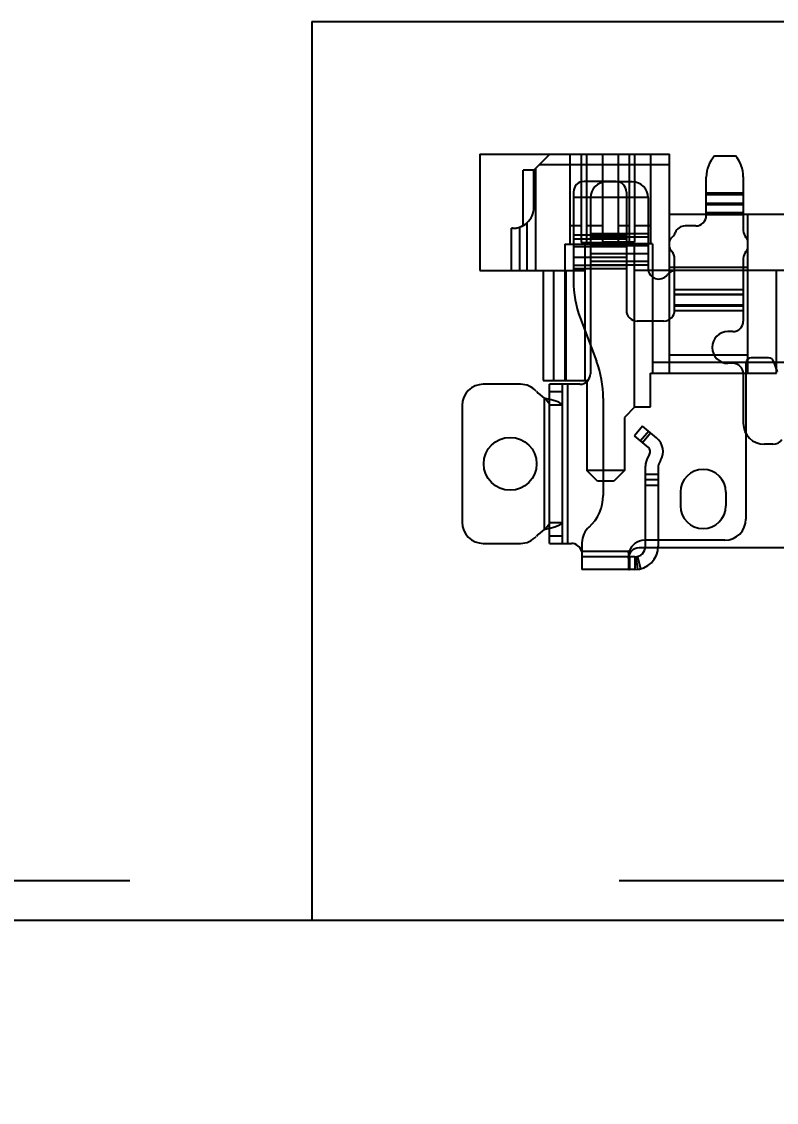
# Model space of a CAD drawing. Header units: millimetres. Extents: x 0 to 841, y 0 to 594.
# Drawn here: x 665.29 to 672.43, y 256.38 to 266.6 of the extents above; entities that cross this region are included whole.
import ezdxf

# ---------------------------------------------------------------- set-up
doc = ezdxf.new("R2010")
doc.units = ezdxf.units.MM
doc.header["$LTSCALE"] = 46.255
doc.linetypes.add('DASHED', pattern=[0.2, 0.1, -0.1])
doc.layers.get('0').update_dxf_attribs({"linetype": 'CONTINUOUS'})
doc.layers.add('8_QUILTS', color=7, linetype='CONTINUOUS')
doc.styles.get("Standard").update_dxf_attribs({"font": 'txt', "width": 0.8})
doc.dimstyles.new('DIMSTYLE_1', dxfattribs={"dimtxt": 2.5, "dimasz": 3, "dimexe": 1.5, "dimexo": 1.2, "dimtad": 1, "dimdsep": 46, "dimtxsty": 'STANDARD', "dimblk": '_FILLED', "dimblk1": '_FILLED', "dimblk2": '_FILLED', "dimcen": 0.09, "dimazin": 2, "dimtp": 0.01, "dimtm": 0.01, "dimtfac": 1, "dimtofl": 0, "dimtmove": 0, "dimatfit": 3, "dimldrblk": '_FILLED', "dimfxl": 1, "dimtolj": 1, "dimarcsym": 0})

# ---------------------------------------------------------------- blocks, each defined once
blk = doc.blocks.new('_FILLED')
at = {"color": 0, "linetype": 'BYBLOCK'}
blk.add_solid([(0, 0), (-1, 0.1667), (-1, -0.1667)], dxfattribs=at)
blk = doc.blocks.new('*D0')
at = {"color": 7, "linetype": 'CONTINUOUS'}
for p, q in [((692.338, 264.14), (692.338, 237.283)), ((637.912, 256.903), (637.912, 237.283)), ((637.912, 238.783), (665.125, 238.783)), ((692.338, 238.783), (665.125, 238.783))]:
    blk.add_line(p, q, dxfattribs=at)
at = {"color": 7, "linetype": 'CONTINUOUS', "xscale": 3, "yscale": 3, "zscale": 3, "rotation": 180}
blk.add_blockref('_FILLED', (637.912, 238.783), dxfattribs=at)
at = {"color": 7, "linetype": 'CONTINUOUS', "xscale": 3, "yscale": 3, "zscale": 3}
blk.add_blockref('_FILLED', (692.338, 238.783), dxfattribs=at)
at = {"color": 7, "linetype": 'CONTINUOUS', "insert": (665.125, 241.908), "char_height": 2.5, "width": 14, "attachment_point": 2, "line_spacing_factor": 0.9}
blk.add_mtext('(54.43)', dxfattribs=at)

msp = doc.modelspace()

# ---------------------------------------------------------------- linework, layer by layer
at = {"color": 7, "linetype": 'CONTINUOUS'}
for p, q in [((668.038, 266.603), (697.138, 266.603)), ((668.038, 266.603), (668.038, 258.103)), ((522.928, 258.103), (752.878, 258.103))]:
    msp.add_line(p, q, dxfattribs=at)
at = {"color": 7, "linetype": 'DASHED'}
msp.add_line((522.926, 258.48), (752.876, 258.48), dxfattribs=at)
at = {"layer": '8_QUILTS', "color": 7, "linetype": 'CONTINUOUS'}
for p, q in [((669.624, 265.348), (671.418, 265.348)), ((669.624, 265.348), (669.624, 264.248)), ((670.286, 265.348), (670.136, 265.198)), ((670.478, 264.498), (670.478, 265.348)), ((670.583, 265.348), (670.583, 264.515)), ((670.638, 264.501), (670.638, 265.348)), ((670.788, 264.518), (670.788, 265.348)), ((670.933, 265.348), (670.933, 264.515)), ((671.038, 265.348), (671.038, 264.498)), ((671.088, 265.348), (671.088, 264.518)), ((671.238, 265.348), (671.238, 264.501)), ((671.418, 263.278), (671.418, 265.348)), ((671.844, 265.334), (672.041, 265.334)), ((670.136, 265.198), (670.036, 265.198)), ((670.036, 264.675), (670.036, 265.198)), ((670.136, 264.848), (670.136, 265.198)), ((670.153, 265.216), (670.153, 264.248)), ((671.418, 265.248), (670.186, 265.248)), ((670.911, 265.091), (670.611, 265.091)), ((671.066, 265.088), (670.821, 265.088)), ((671.766, 264.771), (671.766, 265.132)), ((672.116, 265.136), (672.116, 264.627)), ((670.511, 264.991), (670.511, 264.151)), ((671.011, 264.991), (671.011, 263.871)), ((672.116, 264.98), (671.766, 264.98)), ((672.116, 264.965), (671.766, 264.965)), ((670.511, 264.942), (671.011, 264.942)), ((671.216, 264.939), (670.671, 264.938)), ((670.671, 264.938), (670.671, 263.273)), ((671.216, 264.939), (671.216, 264.268)), ((671.766, 264.887), (672.116, 264.887)), ((671.766, 264.873), (672.116, 264.873)), ((693.758, 264.778), (671.418, 264.778)), ((672.116, 264.795), (671.766, 264.795)), ((671.766, 264.779), (672.116, 264.779)), ((672.158, 263.278), (672.158, 264.778)), ((670.004, 264.248), (670.004, 264.66)), ((670.069, 264.699), (670.069, 264.248)), ((670.583, 264.671), (670.478, 264.671)), ((670.638, 264.674), (670.788, 264.674)), ((671.038, 264.671), (670.933, 264.671)), ((671.088, 264.674), (671.238, 264.674)), ((671.666, 264.671), (671.566, 264.671)), ((669.936, 264.648), (669.926, 264.648)), ((669.926, 264.248), (669.926, 264.648)), ((671.011, 264.583), (670.511, 264.583)), ((671.216, 264.596), (670.671, 264.596)), ((671.216, 264.564), (670.671, 264.564)), ((670.428, 264.498), (671.088, 264.498)), ((670.428, 264.498), (670.428, 263.208)), ((670.511, 264.55), (671.011, 264.55)), ((671.011, 264.473), (670.511, 264.473)), ((670.583, 264.515), (670.933, 264.515)), ((671.258, 264.501), (670.618, 264.501)), ((670.618, 264.501), (670.618, 263.208)), ((670.671, 264.487), (671.216, 264.487)), ((671.088, 264.518), (670.788, 264.518)), ((671.088, 262.954), (671.088, 264.498)), ((671.258, 264.501), (671.258, 263.278)), ((671.011, 264.373), (670.511, 264.373)), ((670.511, 264.369), (670.511, 264.36)), ((670.671, 264.411), (671.216, 264.411)), ((671.466, 263.871), (671.466, 264.361)), ((672.116, 264.362), (672.116, 263.771)), ((669.624, 264.248), (670.618, 264.248)), ((670.224, 264.248), (670.224, 263.208)), ((670.324, 263.208), (670.324, 264.248)), ((670.439, 264.248), (670.439, 263.208)), ((671.011, 264.296), (670.511, 264.296)), ((670.511, 264.296), (670.511, 264.292)), ((671.011, 264.264), (670.511, 264.264)), ((671.216, 264.333), (670.671, 264.333)), ((671.216, 264.301), (670.671, 264.301)), ((694.088, 264.248), (671.088, 264.248)), ((672.158, 264.278), (671.418, 264.278)), ((672.428, 263.278), (672.428, 264.248)), ((672.116, 264.067), (671.466, 264.067)), ((671.466, 264.024), (672.116, 264.024)), ((672.116, 264.018), (671.466, 264.018)), ((672.116, 263.92), (671.466, 263.92)), ((671.466, 263.914), (672.116, 263.914)), ((671.466, 263.871), (672.116, 263.871)), ((670.574, 263.801), (670.728, 263.39)), ((671.366, 263.771), (671.111, 263.771)), ((672.016, 263.671), (671.971, 263.671)), ((671.418, 263.451), (672.158, 263.451)), ((673.388, 263.378), (671.258, 263.378)), ((672.016, 263.371), (671.971, 263.371)), ((672.141, 263.373), (672.141, 261.898)), ((672.355, 263.423), (672.191, 263.423)), ((672.402, 263.389), (672.436, 263.292)), ((671.238, 263.278), (672.428, 263.278)), ((671.238, 262.958), (671.238, 263.278)), ((672.116, 263.271), (672.116, 262.805)), ((670.01, 263.173), (669.658, 263.173)), ((670.224, 263.208), (670.638, 263.208)), ((670.571, 263.173), (670.284, 263.173)), ((670.284, 261.668), (670.284, 263.173)), ((670.404, 263.173), (670.404, 261.668)), ((670.454, 263.173), (670.454, 261.668)), ((670.638, 263.208), (670.638, 262.358)), ((670.234, 263.042), (670.234, 261.799)), ((670.284, 263.106), (670.404, 263.106)), ((670.791, 263.04), (670.791, 262.121)), ((669.458, 262.973), (669.458, 261.868)), ((670.404, 262.976), (670.284, 262.976)), ((671.092, 262.958), (670.992, 262.858)), ((671.092, 262.958), (671.238, 262.958)), ((670.992, 262.858), (670.992, 262.358)), ((671.163, 262.778), (671.086, 262.686)), ((671.222, 262.729), (671.144, 262.637)), ((671.296, 262.666), (671.163, 262.778)), ((671.163, 262.622), (671.24, 262.714)), ((671.219, 262.574), (671.086, 262.686)), ((671.23, 262.511), (671.214, 262.482)), ((672.396, 262.605), (672.316, 262.605)), ((671.334, 262.451), (671.317, 262.422)), ((670.992, 262.358), (670.638, 262.358)), ((670.738, 262.258), (670.638, 262.358)), ((670.992, 262.358), (670.892, 262.258)), ((671.191, 261.641), (671.191, 262.397)), ((671.311, 262.32), (671.191, 262.32)), ((671.311, 262.397), (671.311, 261.641)), ((670.892, 262.258), (670.738, 262.258)), ((671.311, 262.27), (671.191, 262.27)), ((671.191, 262.22), (671.311, 262.22)), ((671.521, 262.153), (671.521, 262.023)), ((671.951, 262.153), (671.951, 262.023)), ((670.284, 261.865), (670.404, 261.865)), ((670.404, 261.735), (670.284, 261.735)), ((671.941, 261.698), (671.181, 261.698)), ((669.658, 261.668), (670.01, 261.668)), ((670.284, 261.668), (670.491, 261.668)), ((670.591, 261.674), (670.591, 261.421)), ((671.056, 261.591), (670.591, 261.591)), ((694.051, 261.625), (671.131, 261.625)), ((671.091, 261.541), (670.591, 261.541)), ((671.031, 261.578), (671.031, 261.421)), ((671.041, 261.541), (671.041, 261.421)), ((671.091, 261.541), (671.091, 261.421)), ((671.118, 261.423), (671.103, 261.542)), ((671.116, 261.544), (671.145, 261.428)), ((671.091, 261.421), (670.591, 261.421))]:
    msp.add_line(p, q, dxfattribs=at)
for points in [[(669.936, 264.648), (669.969, 264.651), (670, 264.659), (670.027, 264.67)], [(670.027, 264.67), (670.037, 264.676), (670.047, 264.682), (670.055, 264.687)], [(670.055, 264.687), (670.061, 264.692), (670.066, 264.697), (670.069, 264.699)], [(670.234, 263.042), (670.259, 263.02), (670.277, 262.998), (670.284, 262.976)], [(670.404, 262.976), (670.395, 262.989), (670.371, 263.003), (670.333, 263.016), (670.286, 263.029), (670.234, 263.042)], [(670.234, 261.799), (670.286, 261.813), (670.334, 261.826), (670.371, 261.839), (670.395, 261.852), (670.404, 261.865)], [(670.284, 261.865), (670.277, 261.843), (670.259, 261.821), (670.234, 261.799)], [(671.031, 261.525), (671.034, 261.548), (671.042, 261.57), (671.056, 261.591)], [(671.031, 261.578), (671.031, 261.583), (671.034, 261.587), (671.037, 261.591)], [(671.037, 261.591), (671.034, 261.577), (671.031, 261.562), (671.031, 261.548)], [(671.056, 261.591), (671.05, 261.589), (671.045, 261.586), (671.04, 261.584), (671.036, 261.581), (671.033, 261.578), (671.031, 261.575), (671.031, 261.571)], [(671.041, 261.541), (671.038, 261.541), (671.035, 261.541), (671.033, 261.541), (671.031, 261.542), (671.031, 261.542)], [(671.031, 261.426), (671.032, 261.423), (671.035, 261.421), (671.041, 261.421)]]:
    msp.add_lwpolyline(points, dxfattribs=at)
msp.add_circle((669.912, 262.421), 0.25, dxfattribs=at)
for centre, radius, start, end in [((672.066, 265.132), 0.3, 137.7032, 180), ((671.816, 265.136), 0.3, 0, 41.4097), ((670.611, 264.991), 0.1, 90, 180), ((670.821, 264.938), 0.15, 90, 179.8629), ((670.911, 264.991), 0.1, 0, 90), ((671.066, 264.938), 0.15, 0.1371, 90), ((669.936, 264.848), 0.2, 312.0149, 360), ((671.666, 264.771), 0.1, 270, 0), ((669.936, 264.848), 0.2, 270, 312.0149), ((671.566, 264.571), 0.1, 90, 159.3089), ((671.514, 264.495), 0.1, 132.7361, 163.9969), ((671.379, 264.642), 0.1, 312.7361, 339.3089), ((672.216, 264.627), 0.1, 180, 221.4096), ((672.066, 264.495), 0.1, 22.3317, 41.4096), ((671.514, 264.495), 0.1, 196.0031, 222.0018), ((672.066, 264.495), 0.1, 318.5904, 337.6683), ((671.366, 264.361), 0.1, 0, 42.0018), ((672.216, 264.362), 0.1, 138.5904, 180), ((671.316, 264.268), 0.1, 180, 323.1301), ((671.476, 264.148), 0.1, 90, 143.1301), ((671.511, 264.151), 1, 180, 200.4876), ((671.111, 263.871), 0.1, 180, 270), ((671.366, 263.871), 0.1, 270, 0.0997), ((672.016, 263.771), 0.1, 270, 360), ((671.971, 263.521), 0.15, 90, 270), ((669.791, 263.04), 1, 0, 20.4876), ((672.016, 263.271), 0.1, 0, 90), ((672.191, 263.373), 0.05, 90.0002, 180), ((672.355, 263.373), 0.05, 18.9246, 89.9999), ((670.571, 263.273), 0.1, 270, 0), ((669.658, 262.973), 0.2, 90.0001, 180), ((670.01, 262.973), 0.2, 41.8103, 90.0002), ((670.458, 263.373), 0.4, 221.8103, 235.932), ((672.316, 262.805), 0.2, 180, 270), ((671.187, 262.536), 0.17, 330, 50), ((672.396, 262.705), 0.1, 270, 326.9703), ((671.187, 262.536), 0.05, 330, 50), ((671.361, 262.397), 0.17, 150, 180), ((671.361, 262.397), 0.05, 150, 180), ((671.736, 262.153), 0.215, 360, 180), ((670.391, 262.121), 0.4, 311.8103, 360), ((671.736, 262.023), 0.215, 180, 0), ((671.941, 261.898), 0.2, 270, 360), ((669.658, 261.868), 0.2, 180, 269.9999), ((670.458, 261.468), 0.4, 124.068, 138.1897), ((670.791, 261.674), 0.2, 131.8103, 180), ((670.01, 261.868), 0.2, 270, 318.1897), ((671.181, 261.548), 0.15, 90, 163.4085), ((670.491, 261.568), 0.1, 13.0275, 90), ((671.131, 261.525), 0.1, 90, 138.523), ((671.091, 261.641), 0.22, 270, 360), ((671.091, 261.641), 0.1, 270, 360)]:
    msp.add_arc(centre, radius, start, end, dxfattribs=at)

# ---------------------------------------------------------------- dimensions: what is measured, and where the dimension line sits
at = {"color": 7, "linetype": 'CONTINUOUS'}
dim = msp.add_linear_dim(base=(692.338, 238.783), p1=(637.912, 258.103), p2=(692.338, 265.34), text='(<>)', dimstyle='DIMSTYLE_1', dxfattribs=at)
dim.commit()
dim.dimension.update_dxf_attribs({"geometry": '*D0', "text_midpoint": (665.125, 238.783), "dimtype": 160})

doc.saveas('drawing.dxf')
